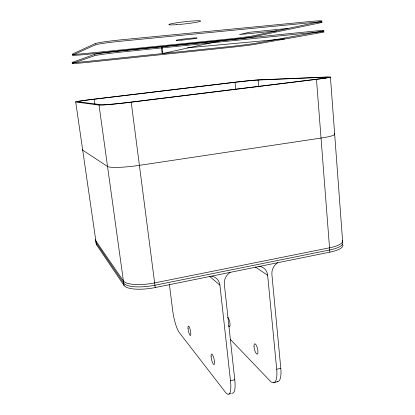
<?xml version="1.0" encoding="UTF-8"?>
<svg xmlns="http://www.w3.org/2000/svg" width="415" height="415" viewBox="0 0 415 415"><rect width="100%" height="100%" fill="white"/><g stroke="black" fill="none" stroke-linecap="round" stroke-linejoin="round"><path stroke-width="0.62" d="M273.703 382.692L277.728 381.665M229.013 394.032L231.114 393.493M169.377 284.187L172.661 310.368A17.98 3.631 78.5 0 0 179.213 332.467L225.381 392.206A22.898 5.556 76.7 0 0 230.486 380.82L234.766 379.751L224.339 284.228A11.713 10.608 -54.4 0 1 230.18 272.401M230.169 339.231L270.004 380.856A22.452 6.837 75.7 0 0 276.691 369.272L280.799 368.245L271.892 274.367A11.449 10.199 -59.5 0 1 277.609 262.783M162.768 53.494L220.858 40.691M75.712 101.986L99.024 105.062A27.297 1.012 -6.6 0 0 131.223 102.183L316.484 79.338A25.481 0.856 -6.1 0 0 327.611 76.977L259.733 79.82A20.05 0.55 -6.3 0 0 234.434 82.294L93.956 99.18A21.466 0.617 -6.6 0 0 75.712 101.986L96.384 244.56L124.033 285.463A25.938 7.74 -8.2 0 0 155.236 287.543L329.868 252.144A24.298 6.619 -3.7 0 0 342.723 244.643M325.578 77.226A23.162 0.778 -6.1 0 1 315.41 79.374L130.725 102.142A24.812 0.918 -6.6 0 1 101.493 104.762L77.657 101.748A19.515 0.56 -6.6 0 1 94.221 99.201L235.035 82.274A18.224 0.498 -6.3 0 1 258.063 80.022L325.578 77.226L325.671 78.492M288.062 28.443L249.441 32.271L239.476 34.549L276.789 30.835M187.554 47.808L284.607 38.854M255.277 266.959L267.649 275.249L276.691 369.272M209.606 276.338L219.919 285.147L230.486 380.82M94.221 99.201L94.973 104.57M99.024 105.062L124.033 285.463M131.223 102.183L155.236 287.543M235.035 82.274L235.767 89.573M258.063 80.022L258.701 86.839M316.484 79.338L329.868 252.144M342.603 241.068L330.433 77.159M334.174 133.666A25.076 2.879 -5.3 0 1 321.034 138.065L139.404 165.346A26.83 3.382 -7.1 0 1 107.537 166.477L82.699 150.168A21.181 2.075 -7.2 0 1 82.772 149.576M342.152 241.924A24.309 6.547 -3.8 0 1 329.702 249.975L154.935 285.23A25.953 7.657 -8.1 0 1 123.717 283.206L96.124 242.754A20.631 4.767 -8.3 0 1 96.145 241.312M342.417 240.43A24.324 6.479 -3.8 0 1 329.536 247.807L154.634 282.911A25.969 7.579 -8.1 0 1 123.405 280.945L95.86 240.949A20.641 4.721 -8.3 0 1 95.829 239.626M227.565 317.397A4.731 1.271 77.4 0 1 229.998 323.529A4.731 1.271 77.4 0 1 228.483 325.796M96.384 244.56A20.62 4.819 -8.3 0 1 96.347 243.206M258.877 266.223A11.589 10.422 -57 0 1 267.649 275.249M280.799 368.245A22.415 6.951 75.6 0 1 277.013 381.686M211.717 276.141A11.874 10.832 -50.9 0 1 219.919 285.147M234.766 379.751A22.856 5.68 76.6 0 1 232.073 393.171M95.102 43.622L72.386 54.121A18.193 0.721 -6.1 0 0 88.016 53.26L231.176 38.787A16.974 0.638 -6.6 0 0 252.569 35.96L319.752 21.736A21.647 1.006 -6.8 0 0 310.041 21.528L122.228 39.721A23.214 1.188 -6.1 0 0 95.102 43.622M95.279 44.908L72.526 55.122A18.187 0.695 -6.1 0 0 88.151 54.225L231.269 39.705A16.968 0.617 -6.6 0 0 252.657 36.894L319.841 22.913A21.642 0.97 -6.8 0 0 310.135 22.752L122.399 41.044A23.204 1.146 -6.1 0 0 95.279 44.908M94.184 54.505L72.205 62.4A21.741 0.607 -6.2 0 0 90.812 61.057L229.765 46.553A20.319 0.54 -6.5 0 0 255.313 43.331L321.075 31.395A25.74 0.84 -6.7 0 0 309.512 31.602L126.559 50.158A27.546 0.986 -6.2 0 0 94.184 54.505M94.361 55.781L72.35 63.402A21.73 0.576 -6.2 0 0 90.942 62.022L229.858 47.466A20.314 0.514 -6.5 0 0 255.396 44.26L321.163 32.562A25.73 0.794 -6.7 0 0 309.606 32.827L126.725 51.476A27.54 0.934 -6.2 0 0 94.361 55.781M162.742 51.766L162.338 48.373A1.707 0.405 83.6 0 0 161.741 46.781A1.707 0.405 83.6 0 0 161.549 48.571L161.949 51.948A1.702 0.405 83.6 0 0 162.55 53.545A1.702 0.405 83.6 0 0 162.742 51.766M181.241 40.162A10.614 0.467 -6.4 0 0 197.135 37.988A10.614 0.467 -6.4 0 0 181.381 39.337A10.614 0.467 -6.4 0 0 181.241 40.162M176.629 24.677A15.998 1.084 -6.4 0 0 200.647 21.072A15.998 1.084 -6.4 0 0 176.982 22.747A15.998 1.084 -6.4 0 0 176.629 24.677M188.037 328.524A4.814 1.027 78.1 0 0 190.386 335.486A4.814 1.027 78.1 0 0 189.811 328.312A4.814 1.027 78.1 0 0 188.037 328.524M211.116 356.563A5.442 1.276 77.2 0 0 213.938 364.598A5.442 1.276 77.2 0 0 213.403 356.703A5.442 1.276 77.2 0 0 211.116 356.563M254.011 346.38A5.338 1.572 76.3 0 0 257.139 354.182A5.338 1.572 76.3 0 0 256.807 346.385A5.338 1.572 76.3 0 0 254.011 346.38"/></g></svg>
